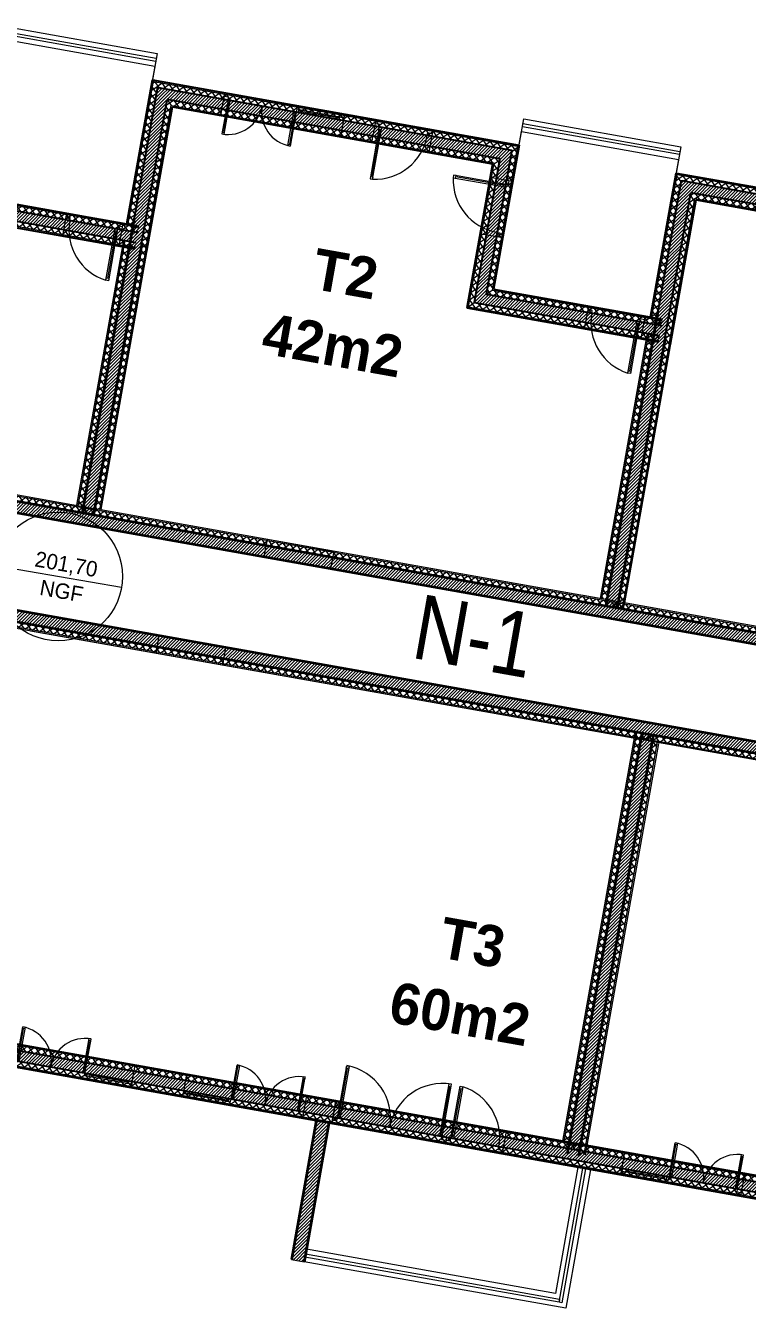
# Model space of a CAD drawing. Header units: centimetres. Extents: x -14085 to 643619, y -47998 to 35592.
# Drawn here: x -2985 to -1858, y -2638 to -636 of the extents above; entities that cross this region are included whole.
import ezdxf

# ---------------------------------------------------------------- set-up
doc = ezdxf.new("R2010")
doc.units = ezdxf.units.CM
doc.layers.add('B GÈnÈral_Hatch', color=7, linetype='Continuous', lineweight=5)
doc.layers.add('B Général', color=7, linetype='Continuous', lineweight=5)
doc.styles.add('Arial Narrow', font='ARIALN.TTF')
doc.styles.add('Geneva', font='')
doc.styles.add('Geneva (bold)', font='')
doc.styles.get('Geneva').set_extended_font_data('Geneva')
doc.styles.get('Geneva (bold)').set_extended_font_data('Geneva', bold=True)
pattern_1 = [(214.918695, (0, 0), (4.5793076, -6.5597212), []), (304.918695, (0, 0), (-6.5597212, -4.5793076), [])]
pattern_2 = [(45, (0, 0), (2.4253472, -2.6458333), [])]
pattern_3 = [(124.918695, (0, 0), (-6.559721, -4.5793076), []), (214.918695, (0, 0), (-4.5793076, 6.559721), [])]

# ---------------------------------------------------------------- blocks, each defined once
blk = doc.blocks.new('Groupe-29-1')
at = {"layer": 'B Général', "lineweight": 5, "flags": 128}
for points in [[(13921.1, -635.7), (14166.2, -679.3), (14119, -945.1), (13873.8, -901.6)], [(13917.6, -655.4), (14162.7, -699), (14119, -945.1), (13873.8, -901.6)]]:
    blk.add_lwpolyline(points, close=True, dxfattribs=at)
at = {"layer": 'B Général', "color": 7, "linetype": 'Continuous', "lineweight": 13, "flags": 128}
blk.add_lwpolyline([(14164.9, -686.7), (14164, -691.6), (13918.9, -648), (13919.7, -643.1)], close=True, dxfattribs=at)
blk = doc.blocks.new('Groupe-30-1')
at = {"layer": 'B Général', "lineweight": 5, "flags": 128}
for points in [[(14738.7, -781.1), (14983.8, -824.7), (14936.6, -1090.5), (14691.4, -1046.9)], [(14735.2, -800.8), (14980.3, -844.4), (14936.6, -1090.5), (14691.4, -1046.9)]]:
    blk.add_lwpolyline(points, close=True, dxfattribs=at)
at = {"layer": 'B Général', "color": 7, "linetype": 'Continuous', "lineweight": 13, "flags": 128}
blk.add_lwpolyline([(14982.5, -832.1), (14981.6, -837), (14736.5, -793.4), (14737.3, -788.5)], close=True, dxfattribs=at)
blk = doc.blocks.new('Groupe-31-1')
at = {"layer": 'B GÈnÈral_Hatch', "linetype": 'Continuous', "lineweight": 5}
h = blk.add_hatch(dxfattribs=at)
h.set_pattern_fill('50_BETON', style=0, pattern_type=2)
h.set_pattern_definition(pattern_2)
h.paths.add_polyline_path([(14434.3, -2348.4), (14414.6, -2344.9), (14376.1, -2561.5), (14395.8, -2565)])
at = {"layer": 'B Général', "color": 7, "linetype": 'Continuous', "lineweight": 35}
for p, q in [((14414.6, -2344.9), (14376.1, -2561.5)), ((14434.3, -2348.4), (14395.8, -2565))]:
    blk.add_line(p, q, dxfattribs=at)
at = {"layer": 'B Général', "color": 7, "linetype": 'Continuous', "lineweight": 5}
for p, q in [((14414.6, -2344.9), (14376.1, -2561.5)), ((14434.3, -2348.4), (14395.8, -2565)), ((14414.6, -2344.9), (14434.3, -2348.4)), ((14376.1, -2561.5), (14395.8, -2565))]:
    blk.add_line(p, q, dxfattribs=at)
at = {"layer": 'B Général', "color": 7, "linetype": 'Continuous', "lineweight": 13, "flags": 128}
for points in [[(14434.3, -2348.4), (14842.9, -2421), (14804.4, -2637.6), (14395.8, -2565)], [(14830.9, -2418.9), (14835.3, -2419.7), (14798.1, -2628.9), (14793.7, -2628.1)], [(14398, -2552.7), (14794.5, -2623.2), (14793.7, -2628.1), (14397.1, -2557.6)]]:
    blk.add_lwpolyline(points, close=True, dxfattribs=at)
at = {"layer": 'B Général', "lineweight": 5, "flags": 128}
blk.add_lwpolyline([(14434.3, -2348.4), (14823.2, -2417.5), (14788.2, -2614.5), (14399.3, -2545.3)], close=True, dxfattribs=at)
blk = doc.blocks.new('Groupe-37-1')
at = {"layer": 'B Général', "lineweight": 9}
blk.add_line((14916.8, -1101.2), (14903.8, -1174.6), dxfattribs=at)
at = {"layer": 'B Général', "lineweight": 9, "flags": 128}
for points in [[(14919.5, -1097.7), (14905.1, -1178.7), (14901.2, -1178), (14915.6, -1097)], [(14919.5, -1097.7), (14918.8, -1101.5), (14914.9, -1100.8), (14915.6, -1097)], [(14905.8, -1174.9), (14905.1, -1178.7), (14901.2, -1178), (14901.8, -1174.2)]]:
    blk.add_lwpolyline(points, close=True, dxfattribs=at)
blk = doc.blocks.new('Groupe-38-1')
at = {"layer": 'B Général', "color": 7, "linetype": 'Continuous', "lineweight": 9, "flags": 128}
blk.add_lwpolyline([(14921.8, -1124.5), (14928.1, -1089), (14839.5, -1073.3), (14833.2, -1108.8)], dxfattribs=at)
at = {"layer": 'B Général', "lineweight": 9, "flags": 128}
for points in [[(14837.8, -1083.2), (14844.7, -1084.4), (14845.4, -1080.2), (14838.5, -1079)], [(14919.5, -1097.7), (14926.4, -1099), (14927.1, -1094.8), (14920.2, -1093.5)]]:
    blk.add_lwpolyline(points, close=True, dxfattribs=at)
at = {"layer": 'B Général', "linetype": 'Continuous', "lineweight": 9}
blk.add_arc((14926.4, -1099), 83, 169.9187, 252.2773, dxfattribs=at)
at = {"layer": 'B Général', "color": 7}
blk.add_blockref('Groupe-37-1', (0, 0), dxfattribs=at)
blk = doc.blocks.new('Groupe-39-1')
at = {"layer": 'B Général', "lineweight": 9}
blk.add_line((14514.4, -797.8), (14501.4, -871.2), dxfattribs=at)
at = {"layer": 'B Général', "lineweight": 9, "flags": 128}
for points in [[(14513.1, -793.6), (14498.7, -874.6), (14502.7, -875.3), (14517.1, -794.3)], [(14513.1, -793.6), (14512.5, -797.4), (14516.4, -798.1), (14517.1, -794.3)], [(14499.4, -870.8), (14498.7, -874.6), (14502.7, -875.3), (14503.4, -871.5)]]:
    blk.add_lwpolyline(points, close=True, dxfattribs=at)
blk = doc.blocks.new('Groupe-40-1')
at = {"layer": 'B Général', "color": 7, "linetype": 'Continuous', "lineweight": 9, "flags": 128}
blk.add_lwpolyline([(14501.7, -818), (14508, -782.5), (14596.6, -798.2), (14590.3, -833.8)], dxfattribs=at)
at = {"layer": 'B Général', "lineweight": 9, "flags": 128}
for points in [[(14513.1, -793.6), (14506.3, -792.4), (14507, -788.2), (14513.9, -789.4)], [(14594.9, -808.2), (14588, -806.9), (14588.7, -802.7), (14595.6, -804)]]:
    blk.add_lwpolyline(points, close=True, dxfattribs=at)
at = {"layer": 'B Général', "linetype": 'Continuous', "lineweight": 9}
blk.add_arc((14506.3, -792.4), 83, 267.5601, 349.9187, dxfattribs=at)
at = {"layer": 'B Général', "color": 7}
blk.add_blockref('Groupe-39-1', (0, 0), dxfattribs=at)
blk = doc.blocks.new('Groupe-43-1')
at = {"layer": 'B Général', "lineweight": 9}
blk.add_line((14101.9, -956.3), (14088.8, -1029.7), dxfattribs=at)
at = {"layer": 'B Général', "lineweight": 9, "flags": 128}
for points in [[(14104.5, -952.8), (14090.1, -1033.8), (14086.2, -1033.1), (14100.6, -952.1)], [(14104.5, -952.8), (14103.9, -956.6), (14099.9, -955.9), (14100.6, -952.1)], [(14090.8, -1030), (14090.1, -1033.8), (14086.2, -1033.1), (14086.9, -1029.3)]]:
    blk.add_lwpolyline(points, close=True, dxfattribs=at)
blk = doc.blocks.new('Groupe-44-1')
at = {"layer": 'B Général', "color": 7, "linetype": 'Continuous', "lineweight": 9, "flags": 128}
blk.add_lwpolyline([(14106.9, -979.7), (14113.2, -944.1), (14024.6, -928.4), (14018.3, -963.9)], dxfattribs=at)
at = {"layer": 'B Général', "lineweight": 9, "flags": 128}
for points in [[(14022.8, -938.3), (14029.7, -939.5), (14030.5, -935.3), (14023.6, -934.1)], [(14104.5, -952.8), (14111.4, -954.1), (14112.2, -949.9), (14105.3, -948.6)]]:
    blk.add_lwpolyline(points, close=True, dxfattribs=at)
at = {"layer": 'B Général', "linetype": 'Continuous', "lineweight": 9}
blk.add_arc((14111.4, -954.1), 83, 169.9187, 252.2773, dxfattribs=at)
at = {"layer": 'B Général', "color": 7}
blk.add_blockref('Groupe-43-1', (0, 0), dxfattribs=at)
blk = doc.blocks.new('Groupe-45-1')
at = {"layer": 'B Général', "lineweight": 9}
blk.add_line((14627.6, -2368.7), (14640.7, -2295.3), dxfattribs=at)
at = {"layer": 'B Général', "lineweight": 9, "flags": 128}
for points in [[(14625, -2372.1), (14639.4, -2291.1), (14643.3, -2291.8), (14628.9, -2372.8)], [(14638.7, -2294.9), (14639.4, -2291.1), (14643.3, -2291.8), (14642.6, -2295.6)], [(14625, -2372.1), (14625.6, -2368.3), (14629.6, -2369), (14628.9, -2372.8)]]:
    blk.add_lwpolyline(points, close=True, dxfattribs=at)
blk = doc.blocks.new('Groupe-46-1')
at = {"layer": 'B Général', "color": 7, "linetype": 'Continuous', "lineweight": 9, "flags": 128}
blk.add_lwpolyline([(14711.2, -2361.1), (14704.9, -2396.6), (14616.3, -2380.9)], dxfattribs=at)
at = {"layer": 'B Général', "lineweight": 9, "flags": 128}
for points in [[(14625, -2372.1), (14618.1, -2370.9), (14617.3, -2375.1), (14624.2, -2376.3)], [(14706.7, -2386.7), (14699.8, -2385.4), (14699, -2389.6), (14705.9, -2390.9)]]:
    blk.add_lwpolyline(points, close=True, dxfattribs=at)
at = {"layer": 'B Général', "linetype": 'Continuous', "lineweight": 9}
blk.add_arc((14618.1, -2370.9), 83, 349.9187, 72.2773, dxfattribs=at)
at = {"layer": 'B Général', "color": 7}
blk.add_blockref('Groupe-45-1', (0, 0), dxfattribs=at)
blk = doc.blocks.new('Groupe-47-1')
at = {"layer": 'B Général', "lineweight": 9}
blk.add_line((14609.9, -2365.5), (14623.1, -2291.4), dxfattribs=at)
at = {"layer": 'B Général', "lineweight": 9, "flags": 128}
for points in [[(14611.2, -2369.7), (14625.7, -2288), (14621.8, -2287.3), (14607.3, -2369)], [(14625, -2291.8), (14625.7, -2288), (14621.8, -2287.3), (14621.1, -2291.1)], [(14611.2, -2369.7), (14611.9, -2365.9), (14607.9, -2365.2), (14607.3, -2369)]]:
    blk.add_lwpolyline(points, close=True, dxfattribs=at)
blk = doc.blocks.new('Groupe-48-1')
at = {"layer": 'B Général', "lineweight": 9}
blk.add_line((14450.4, -2337.2), (14463.6, -2263.1), dxfattribs=at)
at = {"layer": 'B Général', "lineweight": 9, "flags": 128}
for points in [[(14447.8, -2340.6), (14462.3, -2258.9), (14466.2, -2259.6), (14451.7, -2341.3)], [(14461.6, -2262.7), (14462.3, -2258.9), (14466.2, -2259.6), (14465.5, -2263.4)], [(14447.8, -2340.6), (14448.4, -2336.8), (14452.4, -2337.5), (14451.7, -2341.3)]]:
    blk.add_lwpolyline(points, close=True, dxfattribs=at)
blk = doc.blocks.new('Groupe-49-1')
at = {"layer": 'B Général', "linetype": 'Continuous', "lineweight": 9}
blk.add_line((14611.2, -2369.7), (14625.7, -2288), dxfattribs=at)
at = {"layer": 'B Général', "color": 7, "linetype": 'Continuous', "lineweight": 9, "flags": 128}
blk.add_lwpolyline([(14445.4, -2313.8), (14439.1, -2349.2), (14616.3, -2380.8)], dxfattribs=at)
at = {"layer": 'B Général', "lineweight": 9, "flags": 128}
for points in [[(14447.8, -2340.6), (14440.9, -2339.4), (14440.1, -2343.6), (14447, -2344.8)], [(14618.1, -2370.9), (14611.2, -2369.7), (14610.4, -2373.9), (14617.3, -2375.1)]]:
    blk.add_lwpolyline(points, close=True, dxfattribs=at)
at = {"layer": 'B Général', "linetype": 'Continuous', "lineweight": 9}
for centre, start, end in [((14447.8, -2340.6), 349.9187, 79.9187), ((14611.2, -2369.7), 79.9187, 169.9187)]:
    blk.add_arc(centre, 83, start, end, dxfattribs=at)
at = {"layer": 'B Général', "color": 7}
for name in ['Groupe-48-1', 'Groupe-47-1']:
    blk.add_blockref(name, (0, 0), dxfattribs=at)
blk = doc.blocks.new('Groupe-50-1')
at = {"layer": 'B Général', "color": 7, "linetype": 'Continuous', "lineweight": 13, "flags": 128}
blk.add_lwpolyline([(14711.2, -2361.1), (14704.9, -2396.6), (14439.1, -2349.2), (14445.4, -2313.8)], dxfattribs=at)
at = {"layer": 'B Général', "color": 7}
for name in ['Groupe-49-1', 'Groupe-46-1']:
    blk.add_blockref(name, (0, 0), dxfattribs=at)
blk = doc.blocks.new('Groupe-51-1')
at = {"layer": 'B Général', "lineweight": 9}
blk.add_line((14706.1, -884.7), (14632.7, -871.7), dxfattribs=at)
at = {"layer": 'B Général', "lineweight": 9, "flags": 128}
for points in [[(14710.2, -883.4), (14629.2, -869), (14628.5, -873), (14709.5, -887.4)], [(14633, -869.7), (14629.2, -869), (14628.5, -873), (14632.3, -873.6)], [(14710.2, -883.4), (14706.4, -882.7), (14705.7, -886.7), (14709.5, -887.4)]]:
    blk.add_lwpolyline(points, close=True, dxfattribs=at)
blk = doc.blocks.new('Groupe-52-1')
at = {"layer": 'B Général', "color": 7, "linetype": 'Continuous', "lineweight": 9, "flags": 128}
blk.add_lwpolyline([(14685.8, -872), (14721.4, -878.3), (14705.6, -966.9), (14670.1, -960.6)], dxfattribs=at)
at = {"layer": 'B Général', "lineweight": 9, "flags": 128}
for points in [[(14710.2, -883.4), (14711.4, -876.5), (14715.6, -877.3), (14714.4, -884.2)], [(14695.7, -965.1), (14696.9, -958.3), (14701.1, -959), (14699.9, -965.9)]]:
    blk.add_lwpolyline(points, close=True, dxfattribs=at)
at = {"layer": 'B Général', "linetype": 'Continuous', "lineweight": 9}
blk.add_arc((14711.4, -876.5), 83, 177.5601, 259.9187, dxfattribs=at)
at = {"layer": 'B Général', "color": 7}
blk.add_blockref('Groupe-51-1', (0, 0), dxfattribs=at)
blk = doc.blocks.new('Groupe-53-1')
at = {"layer": 'B Général', "lineweight": 9}
blk.add_line((14706.1, -884.7), (14632.7, -871.7), dxfattribs=at)
at = {"layer": 'B Général', "lineweight": 9, "flags": 128}
for points in [[(14710.2, -883.4), (14629.2, -869), (14628.5, -873), (14709.5, -887.4)], [(14633, -869.7), (14629.2, -869), (14628.5, -873), (14632.3, -873.6)], [(14710.2, -883.4), (14706.4, -882.7), (14705.7, -886.7), (14709.5, -887.4)]]:
    blk.add_lwpolyline(points, close=True, dxfattribs=at)
blk = doc.blocks.new('Groupe-54-1')
at = {"layer": 'B Général', "color": 7, "linetype": 'Continuous', "lineweight": 9, "flags": 128}
blk.add_lwpolyline([(14685.8, -872), (14721.4, -878.3), (14705.6, -966.9), (14670.1, -960.6)], dxfattribs=at)
at = {"layer": 'B Général', "lineweight": 9, "flags": 128}
for points in [[(14710.2, -883.4), (14711.4, -876.5), (14715.6, -877.3), (14714.4, -884.2)], [(14695.7, -965.1), (14696.9, -958.3), (14701.1, -959), (14699.9, -965.9)]]:
    blk.add_lwpolyline(points, close=True, dxfattribs=at)
at = {"layer": 'B Général', "linetype": 'Continuous', "lineweight": 9}
blk.add_arc((14711.4, -876.5), 83, 177.5601, 259.9187, dxfattribs=at)
at = {"layer": 'B Général', "color": 7}
blk.add_blockref('Groupe-53-1', (0, 0), dxfattribs=at)
blk = doc.blocks.new('Groupe-57-1')
at = {"layer": 'B Général', "lineweight": 9}
blk.add_line((15070.8, -2448.8), (15079.4, -2400.6), dxfattribs=at)
at = {"layer": 'B Général', "lineweight": 9, "flags": 128}
for points in [[(15072.1, -2451.6), (15081.5, -2398.4), (15078.1, -2397.8), (15068.6, -2451)], [(15081.1, -2400.9), (15081.5, -2398.4), (15078.1, -2397.8), (15077.6, -2400.3)], [(15072.1, -2451.6), (15072.5, -2449.1), (15069, -2448.5), (15068.6, -2451)]]:
    blk.add_lwpolyline(points, close=True, dxfattribs=at)
blk = doc.blocks.new('Groupe-58-1')
at = {"layer": 'B Général', "lineweight": 9}
blk.add_line((14967.8, -2430.5), (14976.3, -2382.3), dxfattribs=at)
at = {"layer": 'B Général', "lineweight": 9, "flags": 128}
for points in [[(14965.6, -2432.7), (14975, -2379.5), (14978.5, -2380.1), (14969.1, -2433.3)], [(14974.6, -2382), (14975, -2379.5), (14978.5, -2380.1), (14978.1, -2382.6)], [(14965.6, -2432.7), (14966, -2430.2), (14969.5, -2430.8), (14969.1, -2433.3)]]:
    blk.add_lwpolyline(points, close=True, dxfattribs=at)
blk = doc.blocks.new('Groupe-59-1')
at = {"layer": 'B Général', "color": 7, "linetype": 'Continuous', "lineweight": 9}
blk.add_line((14898.4, -2422.9), (14958.3, -2433.6), dxfattribs=at)
at = {"layer": 'B Général', "color": 7, "linetype": 'Continuous', "lineweight": 13, "flags": 128}
blk.add_lwpolyline([(15083.5, -2427.3), (15077.2, -2462.7), (14890.2, -2429.4), (14896.5, -2394)], dxfattribs=at)
at = {"layer": 'B Général', "lineweight": 9, "flags": 128}
for points in [[(14891.9, -2419.6), (14891.2, -2423.8), (14898, -2425), (14898.8, -2420.8)], [(14958.7, -2431.5), (14957.9, -2435.7), (14961.4, -2436.3), (14962.1, -2432.1)], [(14962.1, -2432.1), (14961.4, -2436.3), (14964.8, -2436.9), (14965.6, -2432.7)], [(15079, -2452.8), (15072.1, -2451.6), (15071.3, -2455.8), (15078.2, -2457)]]:
    blk.add_lwpolyline(points, close=True, dxfattribs=at)
at = {"layer": 'B Général', "color": 7, "linetype": 'Continuous', "lineweight": 9, "flags": 128}
blk.add_lwpolyline([(14962.1, -2432.1), (14961.4, -2436.3), (14892.5, -2424), (14893.2, -2419.8)], close=True, dxfattribs=at)
at = {"layer": 'B Général', "color": 7, "linetype": 'Continuous', "lineweight": 13}
for centre, start, end in [((14965.6, -2432.7), 349.9187, 80.0806), ((15072.1, -2451.6), 79.7568, 169.9187)]:
    blk.add_arc(centre, 54.1, start, end, dxfattribs=at)
at = {"layer": 'B Général', "color": 7}
for name in ['Groupe-58-1', 'Groupe-57-1']:
    blk.add_blockref(name, (0, 0), dxfattribs=at)
blk = doc.blocks.new('Groupe-60-1')
at = {"layer": 'B Général', "lineweight": 9}
blk.add_line((14386.9, -2327.2), (14395.5, -2279), dxfattribs=at)
at = {"layer": 'B Général', "lineweight": 9, "flags": 128}
for points in [[(14388.2, -2330), (14397.6, -2276.8), (14394.2, -2276.2), (14384.7, -2329.4)], [(14397.2, -2279.3), (14397.6, -2276.8), (14394.2, -2276.2), (14393.7, -2278.7)], [(14388.2, -2330), (14388.6, -2327.5), (14385.2, -2326.9), (14384.7, -2329.4)]]:
    blk.add_lwpolyline(points, close=True, dxfattribs=at)
blk = doc.blocks.new('Groupe-61-1')
at = {"layer": 'B Général', "lineweight": 9}
blk.add_line((14283.9, -2308.9), (14292.4, -2260.7), dxfattribs=at)
at = {"layer": 'B Général', "lineweight": 9, "flags": 128}
for points in [[(14281.7, -2311.1), (14291.1, -2257.9), (14294.6, -2258.5), (14285.2, -2311.7)], [(14290.7, -2260.4), (14291.1, -2257.9), (14294.6, -2258.5), (14294.2, -2261)], [(14281.7, -2311.1), (14282.1, -2308.6), (14285.6, -2309.2), (14285.2, -2311.7)]]:
    blk.add_lwpolyline(points, close=True, dxfattribs=at)
blk = doc.blocks.new('Groupe-62-1')
at = {"layer": 'B Général', "color": 7, "linetype": 'Continuous', "lineweight": 9}
blk.add_line((14214.5, -2301.3), (14274.4, -2312), dxfattribs=at)
at = {"layer": 'B Général', "color": 7, "linetype": 'Continuous', "lineweight": 13, "flags": 128}
blk.add_lwpolyline([(14399.6, -2305.7), (14393.3, -2341.1), (14206.3, -2307.8), (14212.6, -2272.4)], dxfattribs=at)
at = {"layer": 'B Général', "lineweight": 9, "flags": 128}
for points in [[(14208, -2298), (14207.3, -2302.2), (14214.2, -2303.4), (14214.9, -2299.2)], [(14274.8, -2309.9), (14274, -2314.1), (14277.5, -2314.7), (14278.2, -2310.5)], [(14278.2, -2310.5), (14277.5, -2314.7), (14280.9, -2315.3), (14281.7, -2311.1)], [(14395.1, -2331.3), (14388.2, -2330), (14387.4, -2334.2), (14394.3, -2335.5)]]:
    blk.add_lwpolyline(points, close=True, dxfattribs=at)
at = {"layer": 'B Général', "color": 7, "linetype": 'Continuous', "lineweight": 9, "flags": 128}
blk.add_lwpolyline([(14278.2, -2310.5), (14277.5, -2314.7), (14208.6, -2302.4), (14209.3, -2298.2)], close=True, dxfattribs=at)
at = {"layer": 'B Général', "color": 7, "linetype": 'Continuous', "lineweight": 13}
for centre, start, end in [((14281.7, -2311.1), 349.9187, 80.0806), ((14388.2, -2330), 79.7568, 169.9187)]:
    blk.add_arc(centre, 54.1, start, end, dxfattribs=at)
at = {"layer": 'B Général', "color": 7}
for name in ['Groupe-61-1', 'Groupe-60-1']:
    blk.add_blockref(name, (0, 0), dxfattribs=at)
blk = doc.blocks.new('Groupe-63-1')
at = {"layer": 'B Général', "lineweight": 9}
blk.add_line((13949.2, -2249.4), (13957.8, -2201.2), dxfattribs=at)
at = {"layer": 'B Général', "lineweight": 9, "flags": 128}
for points in [[(13947, -2251.6), (13956.5, -2198.4), (13960, -2199), (13950.5, -2252.2)], [(13956.1, -2200.9), (13956.5, -2198.4), (13960, -2199), (13959.5, -2201.5)], [(13947, -2251.6), (13947.5, -2249.1), (13951, -2249.7), (13950.5, -2252.2)]]:
    blk.add_lwpolyline(points, close=True, dxfattribs=at)
blk = doc.blocks.new('Groupe-64-1')
at = {"layer": 'B Général', "lineweight": 9}
blk.add_line((14052.3, -2267.7), (14060.8, -2219.5), dxfattribs=at)
at = {"layer": 'B Général', "lineweight": 9, "flags": 128}
for points in [[(14053.5, -2270.5), (14063, -2217.3), (14059.5, -2216.7), (14050.1, -2269.9)], [(14062.6, -2219.8), (14063, -2217.3), (14059.5, -2216.7), (14059.1, -2219.2)], [(14053.5, -2270.5), (14054, -2268), (14050.5, -2267.4), (14050.1, -2269.9)]]:
    blk.add_lwpolyline(points, close=True, dxfattribs=at)
blk = doc.blocks.new('Groupe-65-1')
at = {"layer": 'B Général', "color": 7, "linetype": 'Continuous', "lineweight": 9}
blk.add_line((14120, -2284.5), (14060.1, -2273.9), dxfattribs=at)
at = {"layer": 'B Général', "color": 7, "linetype": 'Continuous', "lineweight": 13, "flags": 128}
blk.add_lwpolyline([(13944.7, -2224.8), (13938.4, -2260.2), (14125.5, -2293.5), (14131.8, -2258)], dxfattribs=at)
at = {"layer": 'B Général', "lineweight": 9, "flags": 128}
for points in [[(13940.2, -2250.4), (13947, -2251.6), (13946.3, -2255.8), (13939.4, -2254.6)], [(14057, -2271.2), (14056.2, -2275.3), (14052.8, -2274.7), (14053.5, -2270.5)], [(14060.4, -2271.8), (14059.7, -2276), (14056.2, -2275.3), (14057, -2271.2)], [(14127.2, -2283.6), (14126.5, -2287.8), (14119.6, -2286.6), (14120.3, -2282.4)]]:
    blk.add_lwpolyline(points, close=True, dxfattribs=at)
at = {"layer": 'B Général', "color": 7, "linetype": 'Continuous', "lineweight": 9, "flags": 128}
blk.add_lwpolyline([(14125.9, -2283.4), (14125.2, -2287.6), (14056.2, -2275.3), (14057, -2271.2)], close=True, dxfattribs=at)
at = {"layer": 'B Général', "color": 7, "linetype": 'Continuous', "lineweight": 13}
for centre, start, end in [((13947, -2251.6), 349.9187, 80.0806), ((14053.5, -2270.5), 79.7568, 169.9187)]:
    blk.add_arc(centre, 54.1, start, end, dxfattribs=at)
at = {"layer": 'B Général', "color": 7}
for name in ['Groupe-63-1', 'Groupe-64-1']:
    blk.add_blockref(name, (0, 0), dxfattribs=at)
blk = doc.blocks.new('Groupe-72-1')
at = {"layer": 'B Général', "lineweight": 9}
blk.add_line((14278.2, -754.3), (14269.6, -802.5), dxfattribs=at)
at = {"layer": 'B Général', "lineweight": 9, "flags": 128}
for points in [[(14276.9, -751.5), (14267.4, -804.7), (14270.9, -805.3), (14280.4, -752.1)], [(14276.9, -751.5), (14276.5, -754), (14279.9, -754.6), (14280.4, -752.1)], [(14267.9, -802.2), (14267.4, -804.7), (14270.9, -805.3), (14271.4, -802.8)]]:
    blk.add_lwpolyline(points, close=True, dxfattribs=at)
blk = doc.blocks.new('Groupe-73-1')
at = {"layer": 'B Général', "lineweight": 9}
blk.add_line((14381.2, -772.6), (14372.7, -820.8), dxfattribs=at)
at = {"layer": 'B Général', "lineweight": 9, "flags": 128}
for points in [[(14383.4, -770.4), (14373.9, -823.6), (14370.5, -823), (14379.9, -769.8)], [(14383.4, -770.4), (14383, -772.9), (14379.5, -772.3), (14379.9, -769.8)], [(14374.4, -821.1), (14373.9, -823.6), (14370.5, -823), (14370.9, -820.5)]]:
    blk.add_lwpolyline(points, close=True, dxfattribs=at)
blk = doc.blocks.new('Groupe-74-1')
at = {"layer": 'B Général', "color": 7, "linetype": 'Continuous', "lineweight": 9}
blk.add_line((14450.6, -780.2), (14390.7, -769.5), dxfattribs=at)
at = {"layer": 'B Général', "color": 7, "linetype": 'Continuous', "lineweight": 13, "flags": 128}
blk.add_lwpolyline([(14265.5, -775.9), (14271.8, -740.4), (14458.8, -773.7), (14452.5, -809.1)], dxfattribs=at)
at = {"layer": 'B Général', "lineweight": 9, "flags": 128}
for points in [[(14270, -750.3), (14276.9, -751.5), (14277.7, -747.3), (14270.8, -746.1)], [(14386.9, -771), (14387.6, -766.8), (14384.2, -766.2), (14383.4, -770.4)], [(14390.3, -771.6), (14391, -767.4), (14387.6, -766.8), (14386.9, -771)], [(14457.1, -783.5), (14457.8, -779.3), (14450.9, -778.1), (14450.2, -782.3)]]:
    blk.add_lwpolyline(points, close=True, dxfattribs=at)
at = {"layer": 'B Général', "color": 7, "linetype": 'Continuous', "lineweight": 9, "flags": 128}
blk.add_lwpolyline([(14386.9, -771), (14387.6, -766.8), (14456.5, -779.1), (14455.8, -783.3)], close=True, dxfattribs=at)
at = {"layer": 'B Général', "color": 7, "linetype": 'Continuous', "lineweight": 13}
for centre, start, end in [((14276.9, -751.5), 259.7568, 349.9187), ((14383.4, -770.4), 169.9187, 260.0806)]:
    blk.add_arc(centre, 54.1, start, end, dxfattribs=at)
at = {"layer": 'B Général', "color": 7}
for name in ['Groupe-72-1', 'Groupe-73-1']:
    blk.add_blockref(name, (0, 0), dxfattribs=at)
blk = doc.blocks.new('Groupe-99-1')
at = {"layer": 'B Général', "color": 7, "linetype": 'Continuous', "lineweight": 13, "flags": 128}
blk.add_lwpolyline([(14333.6, -1465), (14338.5, -1437.4), (14442, -1455.8), (14437.1, -1483.4)], dxfattribs=at)
blk = doc.blocks.new('Groupe-100-1')
at = {"layer": 'B Général', "color": 7, "linetype": 'Continuous', "lineweight": 13, "flags": 128}
blk.add_lwpolyline([(14273, -1606.4), (14268.1, -1634), (14164.7, -1615.5), (14169.6, -1588)], dxfattribs=at)
blk = doc.blocks.new('Groupe-108-1')
at = {"layer": 'B Général', "color": 7, "linetype": 'Continuous', "lineweight": 5}
blk.add_line((14110.6, -1512.8), (13912.6, -1478.7), dxfattribs=at)
blk.add_circle((14011.7, -1495.3), 100.5, dxfattribs=at)
at = {"layer": 'B Général', "color": 7, "insert": (14034, -1422.6), "char_height": 24.06, "attachment_point": 2, "rotation": 349.9238, "line_spacing_factor": 1.05726, "style": 'Geneva'}
blk.add_mtext('\\P201,70\\PNGF\\P', dxfattribs=at)
blk = doc.blocks.new('Groupe-109-1')
at = {"layer": 'B GÈnÈral_Hatch', "linetype": 'Continuous', "lineweight": 5, "true_color": 0x808080}
h = blk.add_hatch(dxfattribs=at)
h.set_pattern_fill('02_ISOLANT', color=8, angle=79.9187, style=0, pattern_type=2)
h.set_pattern_definition([(124.918695, (0, 0), (-6.559721, -4.5793076), []), (214.918695, (0, 0), (-4.5793076, 6.559721), [])])
h.paths.add_polyline_path([(14120.6, -947.4), (14127.2, -956.2), (14167.1, -731.4), (14160.6, -722.6)])
at = {"layer": 'B GÈnÈral_Hatch', "linetype": 'Continuous', "lineweight": 5}
h = blk.add_hatch(dxfattribs=at)
h.set_pattern_fill('50_BETON', style=0, pattern_type=2)
h.set_pattern_definition(pattern_2)
h.paths.add_polyline_path([(14127.2, -956.2), (14141.9, -976.2), (14181.9, -751.4), (14167.1, -731.4)])
at = {"layer": 'B GÈnÈral_Hatch', "linetype": 'Continuous', "lineweight": 5, "true_color": 0x808080}
h = blk.add_hatch(dxfattribs=at)
h.set_pattern_fill('02_ISOLANT', color=8, angle=-10.0813, style=0, pattern_type=2)
h.set_pattern_definition([(34.918695, (0, 0), (-4.5793076, 6.559721), []), (124.918695, (0, 0), (6.559721, 4.5793076), [])])
h.paths.add_polyline_path([(14160.7, -722.7), (14167.6, -732), (14719.8, -830.2), (14729, -823.7)])
at = {"layer": 'B GÈnÈral_Hatch', "linetype": 'Continuous', "lineweight": 5}
h = blk.add_hatch(dxfattribs=at)
h.set_pattern_fill('50_BETON', style=0, pattern_type=2)
h.set_pattern_definition(pattern_2)
h.paths.add_polyline_path([(14167.6, -732), (14181.4, -750.7), (14701.2, -843.2), (14719.8, -830.2)])
at = {"layer": 'B GÈnÈral_Hatch', "linetype": 'Continuous', "lineweight": 5, "true_color": 0x808080}
h = blk.add_hatch(dxfattribs=at)
h.set_pattern_fill('02_ISOLANT', color=8, angle=79.9187, style=0, pattern_type=2)
h.set_pattern_definition([(124.918695, (0, 0), (-6.559721, -4.5793076), []), (214.918695, (0, 0), (-4.5793076, 6.559721), [])])
h.paths.add_polyline_path([(14141.9, -976.2), (14148.4, -985), (14188.4, -760.2), (14181.9, -751.4)])
h = blk.add_hatch(dxfattribs=at)
h.set_pattern_fill('02_ISOLANT', color=8, angle=-10.0813, style=0, pattern_type=2)
h.set_pattern_definition([(34.918695, (0, 0), (-4.5793076, 6.559721), []), (124.918695, (0, 0), (6.559721, 4.5793076), [])])
h.paths.add_polyline_path([(14181.4, -750.7), (14188.3, -760.1), (14691.9, -849.6), (14701.2, -843.2)])
h = blk.add_hatch(dxfattribs=at)
h.set_pattern_fill('02_ISOLANT', color=8, angle=-100.0813, style=0, pattern_type=2)
h.set_pattern_definition([(-55.081305, (0, 0), (6.559721, 4.5793076), []), (34.918695, (0, 0), (4.5793076, -6.559721), [])])
h.paths.add_polyline_path([(14180.9, -802.3), (14173, -800.9), (14066.7, -1399), (14076, -1392.6)])
at = {"layer": 'B GÈnÈral_Hatch', "linetype": 'Continuous', "lineweight": 5}
h = blk.add_hatch(dxfattribs=at)
h.set_pattern_fill('50_BETON', style=0, pattern_type=2)
h.set_pattern_definition(pattern_2)
h.paths.add_polyline_path([(14719.8, -830.2), (14701.2, -843.2), (14661.2, -1068), (14679.8, -1055)])
at = {"layer": 'B GÈnÈral_Hatch', "linetype": 'Continuous', "lineweight": 5, "true_color": 0x808080}
h = blk.add_hatch(dxfattribs=at)
h.set_pattern_fill('02_ISOLANT', color=8, angle=-100.0813, style=0, pattern_type=2)
h.set_pattern_definition([(-55.081305, (0, 0), (6.559721, 4.5793076), []), (34.918695, (0, 0), (4.5793076, -6.559721), [])])
h.paths.add_polyline_path([(14729, -823.7), (14719.8, -830.2), (14679.8, -1055), (14689.1, -1048.5)])
h = blk.add_hatch(dxfattribs=at)
h.set_pattern_fill('02_ISOLANT', color=8, angle=-100.0813, style=0, pattern_type=2)
h.set_pattern_definition([(-55.081305, (0, 0), (6.559721, 4.5793076), []), (34.918695, (0, 0), (4.5793076, -6.559721), [])])
h.paths.add_polyline_path([(14701.2, -843.2), (14691.9, -849.6), (14652, -1074.4), (14661.2, -1068)])
h = blk.add_hatch(dxfattribs=at)
h.set_pattern_fill('02_ISOLANT', color=8, angle=79.9187, style=0, pattern_type=2)
h.set_pattern_definition([(124.918695, (0, 0), (-6.559721, -4.5793076), []), (214.918695, (0, 0), (-4.5793076, 6.559721), [])])
h.paths.add_polyline_path([(14938.2, -1092.7), (14944.7, -1101.6), (14984.7, -876.8), (14978.2, -867.9)])
at = {"layer": 'B GÈnÈral_Hatch', "linetype": 'Continuous', "lineweight": 5}
h = blk.add_hatch(dxfattribs=at)
h.set_pattern_fill('50_BETON', style=0, pattern_type=2)
h.set_pattern_definition(pattern_2)
h.paths.add_polyline_path([(14944.7, -1101.6), (14959.5, -1121.5), (14999.5, -896.7), (14984.7, -876.8)])
at = {"layer": 'B GÈnÈral_Hatch', "linetype": 'Continuous', "lineweight": 5, "true_color": 0x808080}
h = blk.add_hatch(dxfattribs=at)
h.set_pattern_fill('02_ISOLANT', color=8, angle=-10.0813, style=0, pattern_type=2)
h.set_pattern_definition([(34.918695, (0, 0), (-4.5793076, 6.5597212), []), (124.918695, (0, 0), (6.5597212, 4.5793076), [])])
h.paths.add_polyline_path([(14978.3, -868), (14985.2, -877.4), (15996.4, -1057.2), (16005.6, -1050.7)])
at = {"layer": 'B GÈnÈral_Hatch', "linetype": 'Continuous', "lineweight": 5}
h = blk.add_hatch(dxfattribs=at)
h.set_pattern_fill('50_BETON', style=0, pattern_type=2)
h.set_pattern_definition(pattern_2)
h.paths.add_polyline_path([(14985.2, -877.4), (14999, -896.1), (15977.8, -1070.1), (15996.4, -1057.2)])
at = {"layer": 'B GÈnÈral_Hatch', "linetype": 'Continuous', "lineweight": 5, "true_color": 0x808080}
h = blk.add_hatch(dxfattribs=at)
h.set_pattern_fill('02_ISOLANT', color=8, angle=79.9187, style=0, pattern_type=2)
h.set_pattern_definition([(124.918695, (0, 0), (-6.559721, -4.5793076), []), (214.918695, (0, 0), (-4.5793076, 6.559721), [])])
h.paths.add_polyline_path([(14959.5, -1121.5), (14966, -1130.4), (15006, -905.6), (14999.5, -896.7)])
h = blk.add_hatch(dxfattribs=at)
h.set_pattern_fill('02_ISOLANT', color=8, angle=-10.0813, style=0, pattern_type=2)
h.set_pattern_definition([(34.918695, (0, 0), (-4.5793076, 6.5597212), []), (124.918695, (0, 0), (6.5597212, 4.5793076), [])])
h.paths.add_polyline_path([(14999, -896.1), (15005.9, -905.5), (15968.5, -1076.6), (15977.8, -1070.1)])
at = {"layer": 'B GÈnÈral_Hatch', "linetype": 'Continuous', "lineweight": 5}
h = blk.add_hatch(dxfattribs=at)
h.set_pattern_fill('50_BETON', style=0, pattern_type=2)
h.set_pattern_definition(pattern_2)
h.paths.add_polyline_path([(13862.2, -909.7), (13843.6, -922.6), (14133.1, -974.1), (14135.9, -958.3)])
at = {"layer": 'B GÈnÈral_Hatch', "linetype": 'Continuous', "lineweight": 5, "true_color": 0x808080}
h = blk.add_hatch(dxfattribs=at)
h.set_pattern_fill('02_ISOLANT', color=8, angle=-10.0813, style=0, pattern_type=2)
h.set_pattern_definition([(34.918695, (0, 0), (-4.5793076, 6.559721), []), (124.918695, (0, 0), (6.559721, 4.5793076), [])])
h.paths.add_polyline_path([(13871.5, -903.2), (13862.2, -909.7), (14135.9, -958.3), (14137.3, -950.4)])
h = blk.add_hatch(dxfattribs=at)
h.set_pattern_fill('02_ISOLANT', color=8, angle=-10.0813, style=0, pattern_type=2)
h.set_pattern_definition([(34.918695, (0, 0), (-4.5793076, 6.559721), []), (124.918695, (0, 0), (6.559721, 4.5793076), [])])
h.paths.add_polyline_path([(13843.6, -922.6), (13834.4, -929.1), (14131.7, -981.9), (14133.1, -974.1)])
at = {"layer": 'B GÈnÈral_Hatch', "linetype": 'Continuous', "lineweight": 5}
h = blk.add_hatch(dxfattribs=at)
h.set_pattern_fill('50_BETON', style=0, pattern_type=2)
h.set_pattern_definition(pattern_2)
h.paths.add_polyline_path([(14142.1, -975.2), (14130.6, -936.6), (14049, -1395.9), (14066.7, -1399)])
at = {"layer": 'B GÈnÈral_Hatch', "linetype": 'Continuous', "lineweight": 5, "true_color": 0x808080}
h = blk.add_hatch(dxfattribs=at)
h.set_pattern_fill('02_ISOLANT', color=8, angle=-100.0813, style=0, pattern_type=2)
h.set_pattern_definition([(-55.081305, (0, 0), (6.559721, 4.5793076), []), (34.918695, (0, 0), (4.5793076, -6.559721), [])])
h.paths.add_polyline_path([(14998.5, -947.7), (14990.6, -946.3), (14884.3, -1544.4), (14892.2, -1545.8)])
h = blk.add_hatch(dxfattribs=at)
h.set_pattern_fill('02_ISOLANT', color=8, angle=79.9187, style=0, pattern_type=2)
h.set_pattern_definition(pattern_3)
h.paths.add_polyline_path([(14042.9, -1384.6), (14050.7, -1386), (14124.3, -972), (14116.5, -970.6)])
at = {"layer": 'B GÈnÈral_Hatch', "linetype": 'Continuous', "lineweight": 5}
h = blk.add_hatch(dxfattribs=at)
h.set_pattern_fill('50_BETON', style=0, pattern_type=2)
h.set_pattern_definition(pattern_2)
h.paths.add_polyline_path([(14679.8, -1055), (14661.2, -1068), (14950.7, -1119.4), (14953.5, -1103.7)])
at = {"layer": 'B GÈnÈral_Hatch', "linetype": 'Continuous', "lineweight": 5, "true_color": 0x808080}
h = blk.add_hatch(dxfattribs=at)
h.set_pattern_fill('02_ISOLANT', color=8, angle=-10.0813, style=0, pattern_type=2)
h.set_pattern_definition([(34.918695, (0, 0), (-4.5793076, 6.559721), []), (124.918695, (0, 0), (6.559721, 4.5793076), [])])
h.paths.add_polyline_path([(14689.1, -1048.5), (14679.8, -1055), (14953.5, -1103.7), (14954.9, -1095.8)])
h = blk.add_hatch(dxfattribs=at)
h.set_pattern_fill('02_ISOLANT', color=8, angle=-10.0813, style=0, pattern_type=2)
h.set_pattern_definition([(34.918695, (0, 0), (-4.5793076, 6.559721), []), (124.918695, (0, 0), (6.559721, 4.5793076), [])])
h.paths.add_polyline_path([(14661.2, -1068), (14652, -1074.4), (14949.3, -1127.3), (14950.7, -1119.4)])
at = {"layer": 'B GÈnÈral_Hatch', "linetype": 'Continuous', "lineweight": 5}
h = blk.add_hatch(dxfattribs=at)
h.set_pattern_fill('50_BETON', style=0, pattern_type=2)
h.set_pattern_definition(pattern_2)
h.paths.add_polyline_path([(14959.7, -1120.5), (14948.2, -1081.9), (14866.6, -1541.2), (14884.3, -1544.4)])
at = {"layer": 'B GÈnÈral_Hatch', "linetype": 'Continuous', "lineweight": 5, "true_color": 0x808080}
h = blk.add_hatch(dxfattribs=at)
h.set_pattern_fill('02_ISOLANT', color=8, angle=79.9187, style=0, pattern_type=2)
h.set_pattern_definition(pattern_3)
h.paths.add_polyline_path([(14860.5, -1530), (14868.3, -1531.4), (14941.9, -1117.4), (14934.1, -1116)])
at = {"layer": 'B GÈnÈral_Hatch', "linetype": 'Continuous', "lineweight": 5}
h = blk.add_hatch(dxfattribs=at)
h.set_pattern_fill('50_BETON', style=0, pattern_type=2)
h.set_pattern_definition(pattern_2)
h.paths.add_polyline_path([(12903.1, -1192.2), (12882.2, -1206.7), (15395.2, -1653.5), (15416, -1638.9)])
h = blk.add_hatch(dxfattribs=at)
h.set_pattern_fill('50_BETON', style=0, pattern_type=2)
h.set_pattern_definition(pattern_2)
h.paths.add_polyline_path([(15380.2, -1821.5), (15365.7, -1800.6), (12317.2, -1258.6), (12296.4, -1273.2)])
at = {"layer": 'B GÈnÈral_Hatch', "linetype": 'Continuous', "lineweight": 5, "true_color": 0x808080}
h = blk.add_hatch(dxfattribs=at)
h.set_pattern_fill('02_ISOLANT', color=8, angle=-10.0813, style=0, pattern_type=2)
h.set_pattern_definition([(34.918695, (0, 0), (-4.5793076, 6.559721), []), (124.918695, (0, 0), (6.559721, 4.5793076), [])])
h.paths.add_polyline_path([(13457.2, -1282.5), (13455.8, -1290.4), (14071.7, -1399.9), (14073.1, -1392)])
h = blk.add_hatch(dxfattribs=at)
h.set_pattern_fill('02_ISOLANT', color=8, angle=-10.0813, style=0, pattern_type=2)
h.set_pattern_definition([(34.918695, (0, 0), (-4.5793076, 6.559721), []), (124.918695, (0, 0), (6.559721, 4.5793076), [])])
h.paths.add_polyline_path([(14076, -1392.6), (14066.7, -1399), (15416, -1638.9), (15425.3, -1632.5)])
h = blk.add_hatch(dxfattribs=at)
h.set_pattern_fill('02_ISOLANT', color=8, angle=169.9187, style=0, pattern_type=2)
h.set_pattern_definition([(214.918695, (0, 0), (4.5793076, -6.559721), []), (304.918695, (0, 0), (-6.559721, -4.5793076), [])])
h.paths.add_polyline_path([(15386.7, -1830.8), (15380.2, -1821.5), (13217.2, -1436.9), (13223.7, -1446.2)])
h = blk.add_hatch(dxfattribs=at)
h.set_pattern_fill('02_ISOLANT', color=8, angle=79.9187, style=0, pattern_type=2)
h.set_pattern_definition([(124.918695, (0, 0), (-6.559721, -4.5793076), []), (214.918695, (0, 0), (-4.5793076, 6.559721), [])])
h.paths.add_polyline_path([(14801.8, -2377.2), (14809.7, -2378.6), (14923.2, -1740.2), (14915.3, -1738.8)])
at = {"layer": 'B GÈnÈral_Hatch', "linetype": 'Continuous', "lineweight": 5}
h = blk.add_hatch(dxfattribs=at)
h.set_pattern_fill('50_BETON', style=0, pattern_type=2)
h.set_pattern_definition(pattern_2)
h.paths.add_polyline_path([(14940.9, -1743.4), (14923.2, -1740.2), (14806.5, -2396.3), (14824.2, -2399.5)])
at = {"layer": 'B GÈnÈral_Hatch', "linetype": 'Continuous', "lineweight": 5, "true_color": 0x808080}
h = blk.add_hatch(dxfattribs=at)
h.set_pattern_fill('02_ISOLANT', color=8, angle=-100.0813, style=0, pattern_type=2)
h.set_pattern_definition([(-55.081305, (0, 0), (6.559721, 4.5793076), []), (34.918695, (0, 0), (4.5793076, -6.559721), [])])
h.paths.add_polyline_path([(14947.2, -1753.6), (14940.7, -1744.4), (14824.8, -2396.3), (14832.7, -2397.7)])
at = {"layer": 'B GÈnÈral_Hatch', "linetype": 'Continuous', "lineweight": 5}
h = blk.add_hatch(dxfattribs=at)
h.set_pattern_fill('50_BETON', style=0, pattern_type=2)
h.set_pattern_definition(pattern_2)
h.paths.add_polyline_path([(15727.7, -2568.2), (15714.8, -2549.6), (13082.2, -2081.6), (13079.4, -2097.4)])
at = {"layer": 'B GÈnÈral_Hatch', "linetype": 'Continuous', "lineweight": 5, "true_color": 0x808080}
h = blk.add_hatch(dxfattribs=at)
h.set_pattern_fill('02_ISOLANT', color=8, angle=169.9187, style=0, pattern_type=2)
h.set_pattern_definition(pattern_1)
h.paths.add_polyline_path([(15714.8, -2549.6), (15708.3, -2540.4), (13083.6, -2073.7), (13082.2, -2081.6)])
h = blk.add_hatch(dxfattribs=at)
h.set_pattern_fill('02_ISOLANT', color=8, angle=169.9187, style=0, pattern_type=2)
h.set_pattern_definition(pattern_1)
h.paths.add_polyline_path([(15734.2, -2577.5), (15727.7, -2568.2), (13079.4, -2097.4), (13078, -2105.2)])
at = {"layer": 'B Général', "color": 7, "linetype": 'Continuous', "lineweight": 5}
for p, q in [((14119, -945.1), (14158.9, -720.3)), ((14158.9, -720.3), (14731.4, -822.1)), ((14120.6, -947.4), (14160.6, -722.6)), ((14127.2, -956.2), (14167.1, -731.4)), ((14160.7, -722.7), (14729, -823.7)), ((14167.6, -732), (14719.8, -830.2)), ((14148.4, -985), (14188.4, -760.2)), ((14188.3, -760.1), (14691.9, -849.6)), ((14150.1, -987.2), (14190, -762.4)), ((14190, -762.4), (14689.6, -851.3)), ((14173, -800.9), (14066.7, -1399)), ((14180.9, -802.3), (14076, -1392.6)), ((14182.9, -802.7), (14078.3, -1390.9)), ((14719.8, -830.2), (14679.8, -1055)), ((14729, -823.7), (14689.1, -1048.5)), ((14731.4, -822.1), (14691.4, -1046.9)), ((14689.6, -851.3), (14649.7, -1076.1)), ((14691.9, -849.6), (14652, -1074.4)), ((14936.6, -1090.5), (14976.5, -865.7)), ((14938.2, -1092.7), (14978.2, -867.9)), ((14944.7, -1101.6), (14984.7, -876.8)), ((14976.5, -865.7), (16008, -1049.1)), ((14978.3, -868), (16005.6, -1050.7)), ((14985.2, -877.4), (15996.4, -1057.2)), ((13862.2, -909.7), (14135.9, -958.3)), ((13871.5, -903.2), (14137.3, -950.4)), ((13873.8, -901.6), (14137.7, -948.5)), ((14966, -1130.4), (15006, -905.6)), ((14967.7, -1132.6), (15007.6, -907.8)), ((15005.9, -905.5), (15968.5, -1076.6)), ((15007.6, -907.8), (15966.2, -1078.2)), ((13832.1, -930.7), (14131.4, -983.9)), ((13834.4, -929.1), (14131.7, -981.9)), ((14990.6, -946.3), (14884.3, -1544.4)), ((14998.5, -947.7), (14892.2, -1545.8)), ((15000.5, -948.1), (14894.1, -1546.1)), ((14040.9, -1384.3), (14114.5, -970.3)), ((14042.9, -1384.6), (14116.5, -970.6)), ((14050.7, -1386), (14124.3, -972)), ((14679.8, -1055), (14953.5, -1103.7)), ((14689.1, -1048.5), (14954.9, -1095.8)), ((14691.4, -1046.9), (14955.3, -1093.8)), ((14649.7, -1076.1), (14949, -1129.3)), ((14652, -1074.4), (14949.3, -1127.3)), ((14858.5, -1529.6), (14932.1, -1115.6)), ((14860.5, -1530), (14934.1, -1116)), ((14868.3, -1531.4), (14941.9, -1117.4)), ((13457.5, -1280.6), (14073.5, -1390.1)), ((13455.8, -1290.4), (14071.7, -1399.9)), ((13457.2, -1282.5), (14073.1, -1392)), ((14066.7, -1399), (15416, -1638.9)), ((14076, -1392.6), (15425.3, -1632.5)), ((14078.3, -1390.9), (15427.6, -1630.8)), ((15380.2, -1821.5), (13217.2, -1436.9)), ((15386.7, -1830.8), (13223.7, -1446.2)), ((15388.3, -1833.1), (13225.3, -1448.5)), ((14799.8, -2376.8), (14913.3, -1738.5)), ((14801.8, -2377.2), (14915.3, -1738.8)), ((14809.7, -2378.6), (14923.2, -1740.2)), ((14940.7, -1744.4), (14824.8, -2396.3)), ((14947.2, -1753.6), (14832.7, -2397.7)), ((14948.8, -1756), (14834.6, -2398)), ((15708.3, -2540.4), (13083.6, -2073.7)), ((15706.7, -2538), (13084, -2071.8)), ((15727.7, -2568.2), (13079.4, -2097.4)), ((15735.8, -2579.8), (13077.7, -2107.2)), ((15734.2, -2577.5), (13078, -2105.2))]:
    blk.add_line(p, q, dxfattribs=at)
at = {"layer": 'B Général', "color": 7, "linetype": 'Continuous', "lineweight": 25}
for p, q in [((14119, -945.1), (14158.9, -720.3)), ((14158.9, -720.3), (14731.4, -822.1)), ((14127.2, -956.2), (14167.1, -731.4)), ((14167.6, -732), (14719.8, -830.2)), ((14141.9, -976.2), (14181.9, -751.4)), ((14181.4, -750.7), (14701.2, -843.2)), ((14150.1, -987.2), (14190, -762.4)), ((14190, -762.4), (14689.6, -851.3)), ((14719.8, -830.2), (14679.8, -1055)), ((14731.4, -822.1), (14691.4, -1046.9)), ((14689.6, -851.3), (14649.7, -1076.1)), ((14701.2, -843.2), (14661.2, -1068)), ((14936.6, -1090.5), (14976.5, -865.7)), ((14944.7, -1101.6), (14984.7, -876.8)), ((14976.5, -865.7), (16008, -1049.1)), ((14985.2, -877.4), (15996.4, -1057.2)), ((14959.5, -1121.5), (14999.5, -896.7)), ((14999, -896.1), (15977.8, -1070.1)), ((13862.2, -909.7), (14135.9, -958.3)), ((13873.8, -901.6), (14137.7, -948.5)), ((14967.7, -1132.6), (15007.6, -907.8)), ((15007.6, -907.8), (15103.7, -924.9)), ((13832.1, -930.7), (14131.4, -983.9)), ((13843.6, -922.6), (14133.1, -974.1)), ((14130.6, -936.6), (14124, -974.2)), ((14142.1, -975.2), (14066.7, -1399)), ((14120.8, -991.9), (14049, -1395.9)), ((14679.8, -1055), (14953.5, -1103.7)), ((14691.4, -1046.9), (14955.3, -1093.8)), ((14649.7, -1076.1), (14949, -1129.3)), ((14661.2, -1068), (14950.7, -1119.4)), ((14948.2, -1081.9), (14941.6, -1119.6)), ((14959.7, -1120.5), (14884.3, -1544.4)), ((14938.4, -1137.3), (14866.6, -1541.2)), ((12882.2, -1206.7), (15395.2, -1653.5)), ((14918.3, -1739.4), (12296.4, -1273.2)), ((15365.7, -1800.6), (12442.3, -1280.9)), ((13963.3, -1380.7), (14884.3, -1544.4)), ((14894.1, -1546.1), (15416, -1638.9)), ((14923.2, -1740.2), (14880.9, -1978)), ((14940.9, -1743.4), (14824.2, -2399.5)), ((15380.2, -1821.5), (14945.9, -1744.3)), ((14874.6, -2013.5), (14806.5, -2396.3)), ((15714.8, -2549.6), (13082.2, -2081.6)), ((15127.6, -2435.1), (13084, -2071.8)), ((15727.7, -2568.2), (13079.4, -2097.4)), ((15735.8, -2579.8), (13077.7, -2107.2))]:
    blk.add_line(p, q, dxfattribs=at)
at = {"layer": 'B Général', "color": 7, "linetype": 'Continuous', "lineweight": 13}
for p, q in [((14173, -800.9), (14069.3, -1384.3)), ((14182.9, -802.7), (14078.3, -1390.9)), ((14990.6, -946.3), (14886.1, -1534.5)), ((15000.5, -948.1), (14895.9, -1536.3)), ((14040.9, -1384.3), (14114.5, -970.3)), ((14050.7, -1386), (14124.3, -972)), ((14858.5, -1529.6), (14932.1, -1115.6)), ((14868.3, -1531.4), (14941.9, -1117.4)), ((13457.5, -1280.6), (14073.5, -1390.1)), ((13455.8, -1290.4), (14071.7, -1399.9)), ((14067.6, -1394.1), (14066.7, -1399)), ((14066.7, -1399), (15416, -1638.9)), ((14078.3, -1390.9), (14821.7, -1523.1)), ((15380.2, -1821.5), (13217.2, -1436.9)), ((14831.5, -1524.8), (15427.6, -1630.8)), ((15388.3, -1833.1), (13968.4, -1580.6)), ((14799.8, -2376.8), (14913.3, -1738.5)), ((14809.7, -2378.6), (14923.2, -1740.2)), ((14940.7, -1744.4), (14824.8, -2396.3)), ((14948.8, -1756), (14834.6, -2398))]:
    blk.add_line(p, q, dxfattribs=at)
at = {"layer": 'B Général', "color": 7, "linetype": 'Continuous', "lineweight": 35}
for p, q in [((14130.6, -936.6), (14049, -1395.9)), ((14142.1, -975.2), (14066.7, -1399)), ((14948.2, -1081.9), (14866.6, -1541.2)), ((14959.7, -1120.5), (14884.3, -1544.4)), ((12903.1, -1192.2), (15416, -1638.9)), ((12882.2, -1206.7), (15395.2, -1653.5)), ((15365.7, -1800.6), (12317.2, -1258.6)), ((15380.2, -1821.5), (12296.4, -1273.2)), ((14923.2, -1740.2), (14806.5, -2396.3)), ((14940.9, -1743.4), (14824.2, -2399.5))]:
    blk.add_line(p, q, dxfattribs=at)
at = {"layer": 'B Général', "color": 7}
for name in ['Groupe-29-1', 'Groupe-74-1', 'Groupe-40-1', 'Groupe-30-1', 'Groupe-52-1', 'Groupe-54-1', 'Groupe-44-1', 'Groupe-38-1', 'Groupe-108-1', 'Groupe-99-1', 'Groupe-100-1', 'Groupe-65-1', 'Groupe-62-1', 'Groupe-50-1', 'Groupe-31-1', 'Groupe-59-1']:
    blk.add_blockref(name, (0, 0), dxfattribs=at)
at = {"layer": 'B Général', "char_height": 64.16, "attachment_point": 5, "rotation": 349.9187, "line_spacing_factor": 1.05726, "style": 'Geneva (bold)'}
for s, insert, width in [('T2\\P42m2\\P', (14450.4, -1078.7), 360), ('T3\\P60m2\\P', (14648.9, -2122.8), 462.265)]:
    blk.add_mtext(s, dxfattribs=dict(at, insert=insert, width=width))
at = {"layer": 'B Général', "color": 7, "insert": (14578.6, -1522.4), "char_height": 101.01, "attachment_point": 1, "rotation": 349.9355, "line_spacing_factor": 0.959385, "style": 'Arial Narrow'}
blk.add_mtext('N-1', dxfattribs=at)

msp = doc.modelspace()

# ---------------------------------------------------------------- block references
at = {"layer": 'B Général', "color": 7}
msp.add_blockref('Groupe-109-1', (-16946.05, 0), dxfattribs=at)

doc.saveas('drawing.dxf')
